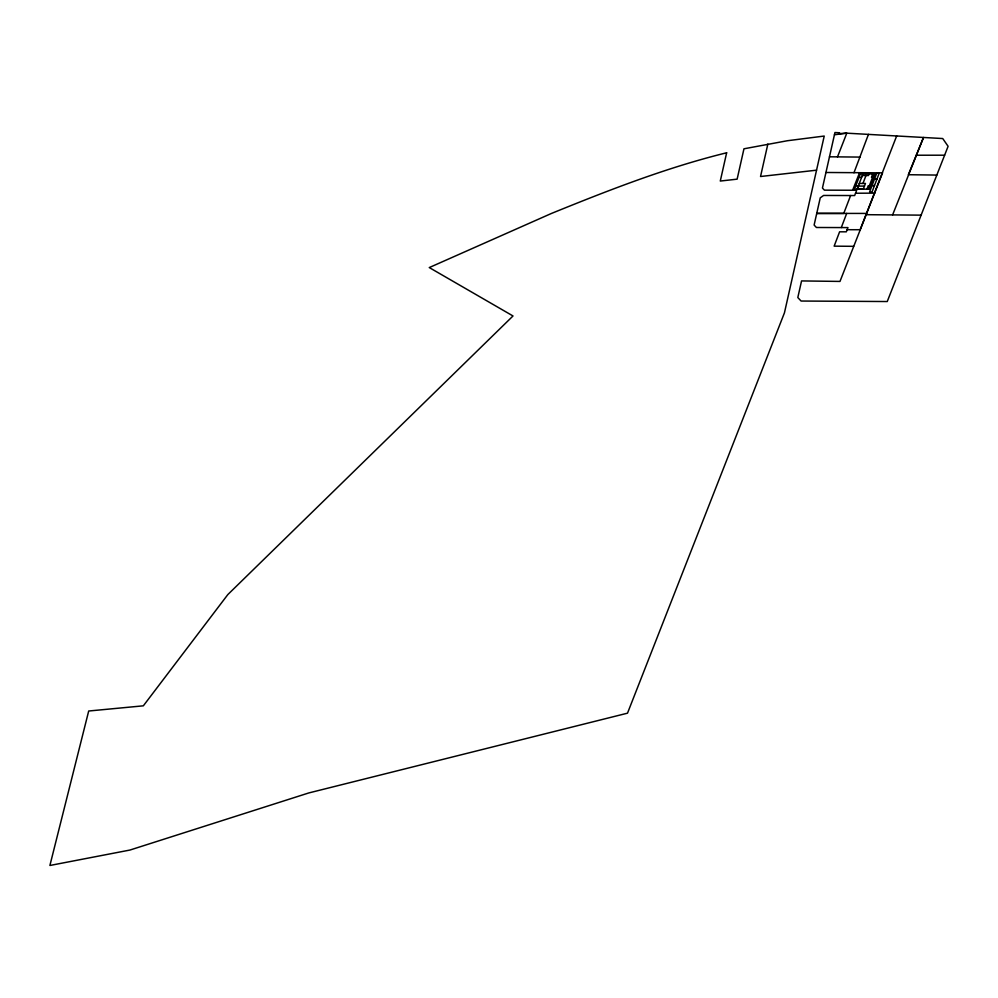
<?xml version="1.0" encoding="UTF-8"?>
<svg xmlns="http://www.w3.org/2000/svg" width="998" height="998" viewBox="0 0 998 998"><rect width="100%" height="100%" fill="white"/><g stroke="black" fill="none" stroke-linecap="round" stroke-linejoin="round"><path stroke-width="1.5" d="M825.945 172.479L882.581 172.854L839.979 281.424L801.556 280.925L797.814 297.554L801.095 301.034L887.247 301.533L948.1 146.307L942.736 138.547L845.967 133.133L839.33 133.645L839.543 132.784L834.952 132.522L822.439 188.073L824.423 190.156L856.696 190.256L854.65 195.546L823.587 195.458L820.244 197.853L814.119 225.061L816.426 227.494L847.963 227.594L846.316 231.823L839.605 231.81L834.141 246.157L853.664 246.319M767.849 144.061L760.538 176.509L816.551 170.184M853.964 172.779L868.447 134.381M847.127 229.715L860.139 229.715L896.666 135.965M850.608 195.533L843.747 213.422L816.738 213.422L866.501 213.422M841.289 227.581L846.703 213.422M857.082 189.196L858.38 185.803L855.797 185.803M862.908 173.951L859.278 183.457L865.453 183.445L863.432 188.734L857.282 188.747L859.303 183.457M862.958 183.445L865.99 175.511M866.925 189.171L868.223 185.778L869.345 185.778M872.751 173.926L871.454 177.32L872.576 177.32M868.048 189.171L873.874 173.926M837.497 156.873L846.791 133.183L834.44 134.755M892.599 214.907L923.512 137.462L908.342 174.712L936.823 175.074M852.591 190.256L859.528 172.841M855.535 193.238L874.847 193.138M859.029 177.345L861.611 177.345M874.448 179.203L876.905 179.203M872.027 185.553L874.485 185.553M858.292 186.102L864.443 186.09M916.289 155.226L944.619 155.201M866.002 214.682L921.117 215.144M829.475 156.798L860.014 157.085M726.644 152.781L720.282 181.05L737.135 179.153L743.959 148.802L787.347 140.743L824.223 136.052L784.44 312.861L627.505 713.171L308.819 792.936L129.952 850.047L49.9 865.478L88.697 711.013L143.338 705.823L227.843 594.559L513.009 315.967L429.277 267.564L551.42 213.46C608.68 190.194 666.514 167.539 726.644 152.781M860.326 173.951L854.5 189.196L869.508 189.171L875.333 173.926L860.326 173.951M863.332 172.879L862.322 175.523L868.485 175.511L869.483 172.866L863.332 172.879M876.868 172.866L869.595 191.903L872.065 191.89L879.325 172.854L876.868 172.866"/></g></svg>
